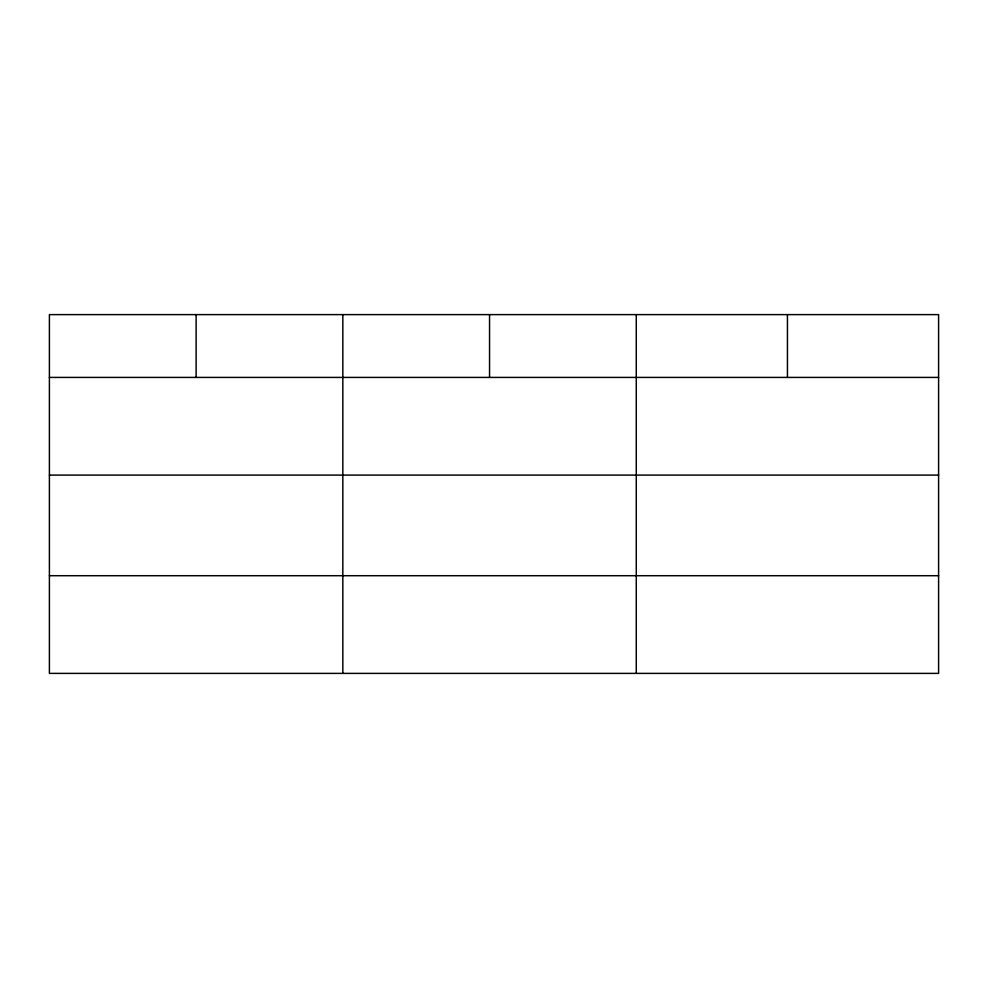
<?xml version="1.0" encoding="UTF-8"?>
<svg xmlns="http://www.w3.org/2000/svg" width="988" height="988" viewBox="0 0 988 988"><rect width="100%" height="100%" fill="white"/><g stroke="black" fill="none" stroke-linecap="round" stroke-linejoin="round"><path stroke-width="1.48" d="M938.6 475.092L938.6 314.616L49.4 314.616L49.4 673.384L938.6 673.384L938.6 475.092L49.4 475.092M49.4 377.416L938.6 377.416M49.4 575.708L938.6 575.708M787.436 314.616L787.436 377.416M636.272 314.616L636.272 673.384M489.554 314.616L489.554 377.416M342.836 314.616L342.836 673.384M196.118 314.616L196.118 377.416"/></g></svg>
